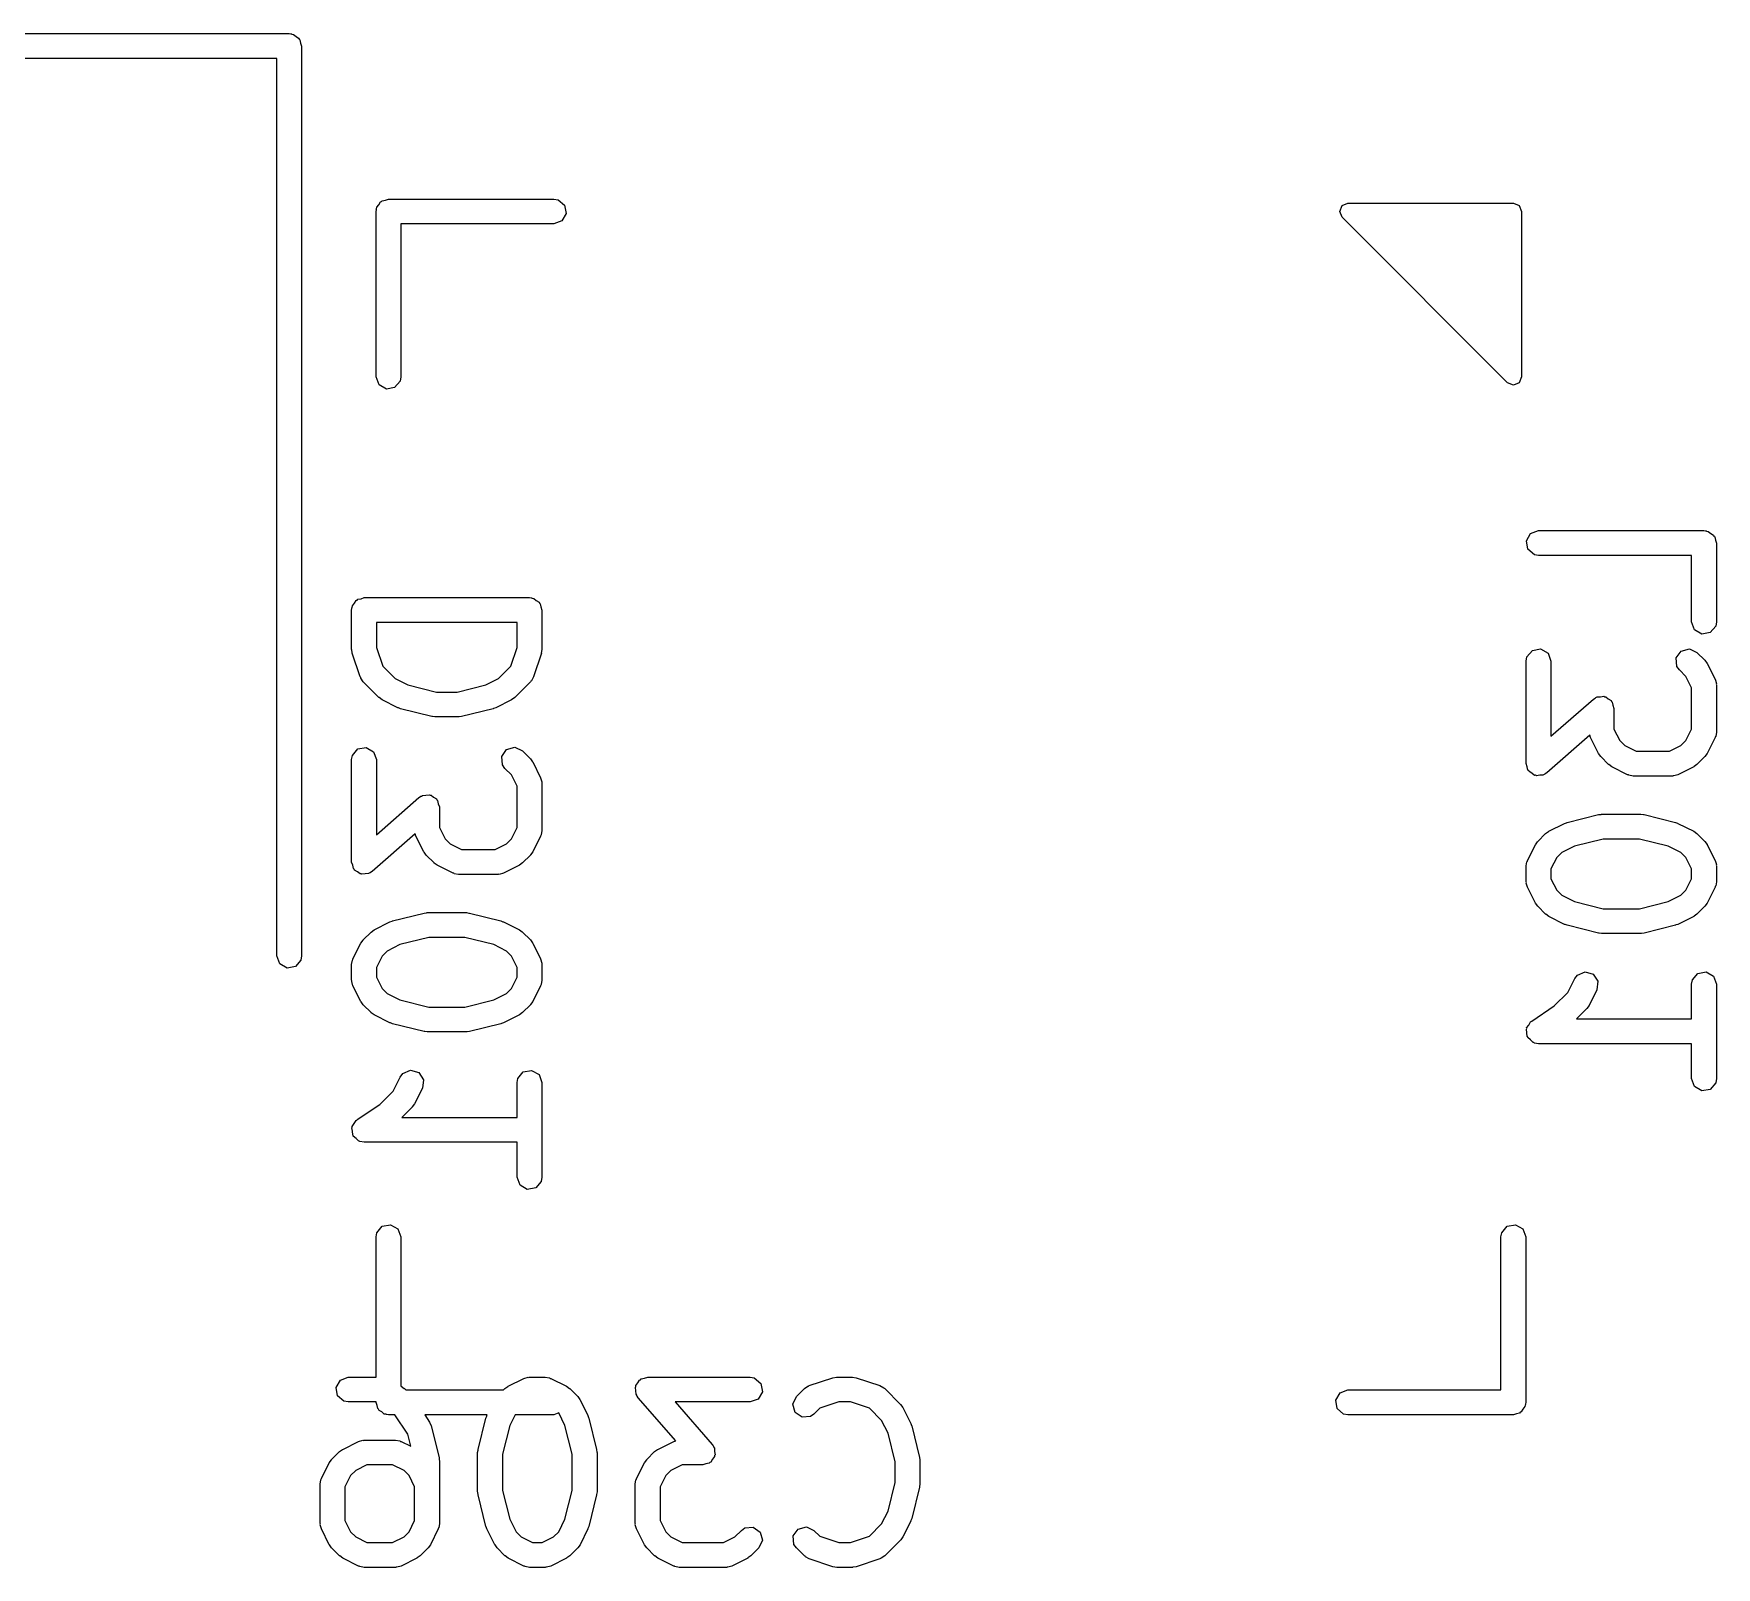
# Model space of a CAD drawing. Extents: x 54 to 297, y -260 to -31.
# Drawn here: x 125.46 to 135.63, y -71.6 to -62.33 of the extents above; entities that cross this region are included whole.
import ezdxf

# ---------------------------------------------------------------- set-up
doc = ezdxf.new("R2010")
doc.units = 0
doc.layers.add('BLACK', color=7, linetype='CONTINUOUS')

msp = doc.modelspace()

# ---------------------------------------------------------------- linework, layer by layer
at = {"layer": 'BLACK', "linetype": 'CONTINUOUS'}
for p, q in [((121, -62.325), (127, -62.325)), ((127, -62.325), (127.01, -62.3267)), ((127.01, -62.3267), (127.013, -62.3261)), ((127.013, -62.3261), (127.016, -62.3278)), ((127.016, -62.3278), (127.026, -62.3295)), ((127.026, -62.3295), (127.041, -62.342)), ((127.041, -62.342), (127.057, -62.3518)), ((127.057, -62.3518), (127.06, -62.3581)), ((127.06, -62.3581), (127.065, -62.3625)), ((127.065, -62.3625), (127.068, -62.3817)), ((127.068, -62.3817), (127.075, -62.4)), ((127.075, -62.4), (127.075, -67.9)), ((126.925, -62.475), (121.075, -62.475)), ((126.925, -67.9), (126.925, -62.475)), ((127.53, -63.3743), (127.542, -63.3594)), ((127.542, -63.3594), (127.552, -63.3425)), ((127.552, -63.3425), (127.558, -63.3402)), ((127.558, -63.3402), (127.562, -63.335)), ((127.562, -63.335), (127.582, -63.3317)), ((127.582, -63.3317), (127.6, -63.325)), ((127.6, -63.325), (128.6, -63.325)), ((128.6, -63.325), (128.626, -63.3295)), ((128.626, -63.3295), (128.665, -63.3625)), ((128.665, -63.3625), (128.674, -63.413)), ((133.35, -63.4), (133.365, -63.3646)), ((133.365, -63.3646), (133.4, -63.35)), ((133.4, -63.35), (134.4, -63.35)), ((134.4, -63.35), (134.435, -63.3646)), ((134.435, -63.3646), (134.45, -63.4)), ((127.525, -63.4), (127.527, -63.3903)), ((127.525, -64.4), (127.525, -63.4)), ((127.526, -63.387), (127.528, -63.3841)), ((127.527, -63.3903), (127.526, -63.387)), ((127.528, -63.3841), (127.53, -63.3743)), ((128.648, -63.4575), (128.6, -63.475)), ((128.674, -63.413), (128.648, -63.4575)), ((133.365, -63.4354), (133.35, -63.4)), ((134.365, -64.4354), (133.365, -63.4354)), ((134.45, -63.4), (134.45, -64.4)), ((128.6, -63.475), (127.675, -63.475)), ((127.675, -63.475), (127.675, -64.4)), ((127.543, -64.4482), (127.525, -64.4)), ((127.587, -64.4739), (127.543, -64.4482)), ((127.637, -64.465), (127.587, -64.4739)), ((127.67, -64.4257), (127.637, -64.465)), ((127.675, -64.4), (127.67, -64.4257)), ((134.4, -64.45), (134.365, -64.4354)), ((134.435, -64.4354), (134.4, -64.45)), ((134.45, -64.4), (134.435, -64.4354)), ((134.479, -65.3917), (134.504, -65.3473)), ((134.487, -65.4423), (134.479, -65.3917)), ((134.504, -65.3473), (134.552, -65.3298)), ((134.552, -65.3298), (135.552, -65.3298)), ((135.552, -65.3298), (135.562, -65.3315)), ((135.562, -65.3315), (135.565, -65.3309)), ((135.565, -65.3309), (135.568, -65.3326)), ((135.568, -65.3326), (135.578, -65.3343)), ((135.578, -65.3343), (135.593, -65.3468)), ((135.593, -65.3468), (135.61, -65.3566)), ((135.61, -65.3566), (135.612, -65.3629)), ((135.612, -65.3629), (135.617, -65.3673)), ((135.617, -65.3673), (135.621, -65.3865)), ((135.621, -65.3865), (135.627, -65.4048)), ((135.627, -65.4048), (135.627, -65.881)), ((134.527, -65.4752), (134.487, -65.4423)), ((134.552, -65.4798), (134.527, -65.4752)), ((135.477, -65.4798), (134.552, -65.4798)), ((135.477, -65.881), (135.477, -65.4798)), ((127.377, -65.8095), (127.379, -65.7998)), ((127.377, -66.0476), (127.377, -65.8095)), ((127.379, -65.7965), (127.38, -65.7936)), ((127.379, -65.7998), (127.379, -65.7965)), ((127.38, -65.7936), (127.382, -65.7839)), ((127.382, -65.7839), (127.394, -65.7689)), ((127.394, -65.7689), (127.404, -65.7521)), ((127.404, -65.7521), (127.411, -65.7498)), ((127.411, -65.7498), (127.415, -65.7446)), ((127.415, -65.7446), (127.434, -65.7412)), ((127.434, -65.7412), (127.452, -65.7345)), ((127.452, -65.7345), (128.452, -65.7345)), ((128.452, -65.7345), (128.462, -65.7362)), ((128.462, -65.7362), (128.465, -65.7357)), ((128.465, -65.7357), (128.468, -65.7373)), ((128.468, -65.7373), (128.478, -65.739)), ((128.478, -65.739), (128.493, -65.7516)), ((128.493, -65.7516), (128.51, -65.7613)), ((128.51, -65.7613), (128.512, -65.7677)), ((128.512, -65.7677), (128.517, -65.772)), ((128.517, -65.772), (128.521, -65.7912)), ((128.521, -65.7912), (128.527, -65.8095)), ((128.527, -65.8095), (128.527, -66.0476)), ((127.527, -65.8845), (127.527, -66.0354)), ((128.377, -65.8845), (127.527, -65.8845)), ((128.377, -66.0354), (128.377, -65.8845)), ((135.495, -65.9292), (135.477, -65.881)), ((135.623, -65.9066), (135.59, -65.9459)), ((135.627, -65.881), (135.623, -65.9066)), ((135.539, -65.9548), (135.495, -65.9292)), ((135.59, -65.9459), (135.539, -65.9548)), ((127.378, -66.0492), (127.377, -66.0476)), ((127.381, -66.0713), (127.378, -66.0492)), ((127.429, -66.2142), (127.381, -66.0713)), ((127.527, -66.0354), (127.566, -66.15)), ((128.339, -66.15), (128.377, -66.0354)), ((128.524, -66.0713), (128.476, -66.2142)), ((128.527, -66.0476), (128.523, -66.0697)), ((128.523, -66.0697), (128.524, -66.0713)), ((134.477, -66.119), (134.482, -66.0934)), ((134.482, -66.0934), (134.515, -66.0541)), ((134.515, -66.0541), (134.565, -66.0452)), ((134.565, -66.0452), (134.61, -66.0708)), ((134.61, -66.0708), (134.627, -66.119)), ((135.385, -66.0996), (135.414, -66.0576)), ((135.389, -66.1507), (135.385, -66.0996)), ((135.414, -66.0576), (135.464, -66.0443)), ((135.464, -66.0443), (135.51, -66.066)), ((135.51, -66.066), (135.558, -66.1136)), ((135.558, -66.1136), (135.571, -66.132)), ((127.432, -66.2177), (127.429, -66.2142)), ((127.432, -66.2222), (127.432, -66.2177)), ((127.566, -66.15), (127.64, -66.2241)), ((128.265, -66.2241), (128.339, -66.15)), ((128.476, -66.2142), (128.464, -66.2371)), ((134.477, -66.7381), (134.477, -66.119)), ((134.627, -66.119), (134.627, -66.5728)), ((135.404, -66.1721), (135.389, -66.1507)), ((135.443, -66.2111), (135.404, -66.1721)), ((135.477, -66.2796), (135.443, -66.2111)), ((135.571, -66.132), (135.572, -66.1331)), ((135.572, -66.1331), (135.619, -66.2284)), ((127.447, -66.2435), (127.432, -66.2222)), ((127.542, -66.3387), (127.447, -66.2435)), ((127.64, -66.2241), (127.717, -66.2626)), ((127.717, -66.2626), (127.89, -66.306)), ((127.89, -66.306), (128.015, -66.306)), ((128.015, -66.306), (128.188, -66.2626)), ((128.188, -66.2626), (128.265, -66.2241)), ((128.458, -66.2435), (128.363, -66.3387)), ((128.46, -66.2394), (128.458, -66.2435)), ((128.464, -66.2371), (128.46, -66.2394)), ((135.477, -66.5299), (135.477, -66.2796)), ((135.619, -66.2284), (135.627, -66.2533)), ((135.627, -66.2533), (135.626, -66.2577)), ((135.626, -66.2577), (135.627, -66.2619)), ((135.627, -66.2619), (135.627, -66.5476)), ((127.544, -66.3394), (127.542, -66.3387)), ((127.562, -66.3528), (127.544, -66.3394)), ((127.657, -66.4004), (127.562, -66.3528)), ((127.66, -66.4008), (127.657, -66.4004)), ((127.672, -66.4061), (127.66, -66.4008)), ((127.863, -66.4537), (127.672, -66.4061)), ((128.232, -66.4061), (128.042, -66.4537)), ((128.235, -66.4041), (128.232, -66.4061)), ((128.248, -66.4004), (128.235, -66.4041)), ((128.343, -66.3528), (128.248, -66.4004)), ((128.344, -66.3516), (128.343, -66.3528)), ((128.363, -66.3387), (128.344, -66.3516)), ((134.627, -66.5728), (134.884, -66.3483)), ((134.884, -66.3483), (134.894, -66.3425)), ((134.894, -66.3425), (134.896, -66.3398)), ((134.896, -66.3398), (134.899, -66.3393)), ((134.899, -66.3393), (134.906, -66.3348)), ((134.906, -66.3348), (134.926, -66.3344)), ((134.926, -66.3344), (134.946, -66.3309)), ((134.946, -66.3309), (134.952, -66.3339)), ((134.952, -66.3339), (134.958, -66.3338)), ((134.958, -66.3338), (134.973, -66.3464)), ((134.973, -66.3464), (134.991, -66.3566)), ((134.991, -66.3566), (134.993, -66.3622)), ((134.993, -66.3622), (134.997, -66.3659)), ((134.997, -66.3659), (135.001, -66.3858)), ((135.001, -66.3858), (135.008, -66.4048)), ((135.008, -66.4048), (135.008, -66.5299)), ((127.866, -66.4534), (127.863, -66.4537)), ((127.881, -66.456), (127.866, -66.4534)), ((128.024, -66.456), (127.881, -66.456)), ((128.027, -66.4548), (128.024, -66.456)), ((128.042, -66.4537), (128.027, -66.4548)), ((134.862, -66.5668), (134.602, -66.7945)), ((134.866, -66.5812), (134.862, -66.5668)), ((134.914, -66.6764), (134.866, -66.5812)), ((135.008, -66.5299), (135.043, -66.5984)), ((135.043, -66.5984), (135.073, -66.6288)), ((135.413, -66.6288), (135.443, -66.5984)), ((135.443, -66.5984), (135.477, -66.5299)), ((135.619, -66.5812), (135.572, -66.6764)), ((135.62, -66.5767), (135.619, -66.5812)), ((135.623, -66.5733), (135.62, -66.5767)), ((135.627, -66.5476), (135.623, -66.5733)), ((127.377, -66.7143), (127.382, -66.6886)), ((127.377, -67.3333), (127.377, -66.7143)), ((127.382, -66.6886), (127.415, -66.6493)), ((127.415, -66.6493), (127.465, -66.6404)), ((127.465, -66.6404), (127.51, -66.6661)), ((127.51, -66.6661), (127.527, -66.7143)), ((127.527, -66.7143), (127.527, -67.168)), ((128.285, -66.6949), (128.314, -66.6528)), ((128.289, -66.746), (128.285, -66.6949)), ((128.314, -66.6528), (128.364, -66.6396)), ((128.364, -66.6396), (128.41, -66.6613)), ((128.41, -66.6613), (128.458, -66.7089)), ((128.458, -66.7089), (128.471, -66.7272)), ((128.471, -66.7272), (128.472, -66.7284)), ((134.915, -66.6775), (134.914, -66.6764)), ((134.928, -66.6959), (134.915, -66.6775)), ((134.976, -66.7435), (134.928, -66.6959)), ((135.073, -66.6288), (135.142, -66.6631)), ((135.142, -66.6631), (135.344, -66.6631)), ((135.344, -66.6631), (135.413, -66.6288)), ((135.558, -66.6959), (135.51, -66.7435)), ((135.572, -66.6764), (135.558, -66.6944)), ((135.558, -66.6944), (135.558, -66.6959)), ((128.304, -66.7673), (128.289, -66.746)), ((128.343, -66.8063), (128.304, -66.7673)), ((128.377, -66.8748), (128.343, -66.8063)), ((128.472, -66.7284), (128.519, -66.8236)), ((128.519, -66.8236), (128.527, -66.8486)), ((134.484, -66.7571), (134.477, -66.7381)), ((134.488, -66.7769), (134.484, -66.7571)), ((134.493, -66.7807), (134.488, -66.7769)), ((134.495, -66.7863), (134.493, -66.7807)), ((134.512, -66.7964), (134.495, -66.7863)), ((134.528, -66.8091), (134.512, -66.7964)), ((134.534, -66.809), (134.528, -66.8091)), ((134.539, -66.812), (134.534, -66.809)), ((134.559, -66.8084), (134.539, -66.812)), ((134.579, -66.808), (134.559, -66.8084)), ((134.587, -66.8036), (134.579, -66.808)), ((134.59, -66.803), (134.587, -66.8036)), ((134.592, -66.8004), (134.59, -66.803)), ((134.602, -66.7945), (134.592, -66.8004)), ((134.977, -66.7442), (134.976, -66.7435)), ((134.995, -66.7576), (134.977, -66.7442)), ((135.09, -66.8052), (134.995, -66.7576)), ((135.095, -66.8057), (135.09, -66.8052)), ((135.098, -66.8086), (135.095, -66.8057)), ((135.124, -66.8131), (135.098, -66.8086)), ((135.362, -66.8131), (135.124, -66.8131)), ((135.366, -66.8116), (135.362, -66.8131)), ((135.37, -66.8126), (135.366, -66.8116)), ((135.395, -66.8052), (135.37, -66.8126)), ((135.491, -66.7576), (135.395, -66.8052)), ((135.492, -66.7564), (135.491, -66.7576)), ((135.51, -66.7435), (135.492, -66.7564)), ((127.799, -66.9345), (127.806, -66.9301)), ((127.806, -66.9301), (127.826, -66.9296)), ((127.826, -66.9296), (127.846, -66.9261)), ((127.846, -66.9261), (127.852, -66.9291)), ((127.852, -66.9291), (127.858, -66.929)), ((127.858, -66.929), (127.873, -66.9417)), ((128.377, -67.1252), (128.377, -66.8748)), ((128.527, -66.8486), (128.526, -66.8529)), ((128.526, -66.8529), (128.527, -66.8571)), ((128.527, -66.8571), (128.527, -67.1429)), ((127.527, -67.168), (127.784, -66.9436)), ((127.784, -66.9436), (127.794, -66.9377)), ((127.794, -66.9377), (127.796, -66.935)), ((127.796, -66.935), (127.799, -66.9345)), ((127.873, -66.9417), (127.891, -66.9518)), ((127.891, -66.9518), (127.893, -66.9574)), ((127.893, -66.9574), (127.897, -66.9612)), ((127.897, -66.9612), (127.901, -66.981)), ((127.901, -66.981), (127.908, -67)), ((127.908, -67), (127.908, -67.1252)), ((127.908, -67.1252), (127.943, -67.1937)), ((128.343, -67.1937), (128.377, -67.1252)), ((134.614, -67.1472), (134.709, -67.0996)), ((134.709, -67.0996), (134.722, -67.0959)), ((134.722, -67.0959), (134.725, -67.0939)), ((134.725, -67.0939), (134.915, -67.0463)), ((134.915, -67.0463), (134.93, -67.0452)), ((134.93, -67.0452), (134.933, -67.044)), ((134.933, -67.044), (135.171, -67.044)), ((135.171, -67.044), (135.186, -67.0466)), ((135.186, -67.0466), (135.19, -67.0463)), ((135.19, -67.0463), (135.38, -67.0939)), ((135.38, -67.0939), (135.392, -67.0992)), ((135.392, -67.0992), (135.395, -67.0996)), ((135.395, -67.0996), (135.491, -67.1472)), ((127.762, -67.1621), (127.502, -67.3898)), ((127.766, -67.1764), (127.762, -67.1621)), ((127.814, -67.2716), (127.766, -67.1764)), ((127.943, -67.1937), (127.973, -67.2241)), ((127.973, -67.2241), (128.042, -67.2583)), ((128.244, -67.2583), (128.313, -67.2241)), ((128.313, -67.2241), (128.343, -67.1937)), ((128.519, -67.1764), (128.472, -67.2716)), ((128.52, -67.1719), (128.519, -67.1764)), ((128.523, -67.1685), (128.52, -67.1719)), ((128.527, -67.1429), (128.523, -67.1685)), ((134.485, -67.3236), (134.533, -67.2284)), ((134.533, -67.2284), (134.546, -67.2104)), ((134.546, -67.2104), (134.547, -67.2089)), ((134.547, -67.2089), (134.595, -67.1613)), ((134.595, -67.1613), (134.613, -67.1484)), ((134.613, -67.1484), (134.614, -67.1472)), ((134.943, -67.194), (134.769, -67.2374)), ((135.162, -67.194), (134.943, -67.194)), ((135.336, -67.2374), (135.162, -67.194)), ((135.491, -67.1472), (135.509, -67.1606)), ((135.509, -67.1606), (135.51, -67.1613)), ((135.51, -67.1613), (135.558, -67.2089)), ((135.558, -67.2089), (135.571, -67.2272)), ((135.571, -67.2272), (135.572, -67.2284)), ((135.572, -67.2284), (135.619, -67.3236)), ((127.384, -67.3523), (127.377, -67.3333)), ((127.815, -67.2728), (127.814, -67.2716)), ((127.828, -67.2911), (127.815, -67.2728)), ((127.876, -67.3387), (127.828, -67.2911)), ((128.042, -67.2583), (128.244, -67.2583)), ((128.458, -67.2911), (128.41, -67.3387)), ((128.472, -67.2716), (128.458, -67.2896)), ((128.458, -67.2896), (128.458, -67.2911)), ((134.477, -67.3571), (134.482, -67.3315)), ((134.482, -67.3315), (134.485, -67.3281)), ((134.485, -67.3281), (134.485, -67.3236)), ((134.662, -67.3063), (134.627, -67.3748)), ((134.692, -67.2759), (134.662, -67.3063)), ((134.769, -67.2374), (134.692, -67.2759)), ((135.413, -67.2759), (135.336, -67.2374)), ((135.443, -67.3063), (135.413, -67.2759)), ((135.477, -67.3748), (135.443, -67.3063)), ((135.619, -67.3236), (135.627, -67.3486)), ((127.388, -67.3722), (127.384, -67.3523)), ((127.393, -67.3759), (127.388, -67.3722)), ((127.395, -67.3815), (127.393, -67.3759)), ((127.412, -67.3917), (127.395, -67.3815)), ((127.428, -67.4043), (127.412, -67.3917)), ((127.434, -67.4042), (127.428, -67.4043)), ((127.439, -67.4072), (127.434, -67.4042)), ((127.459, -67.4037), (127.439, -67.4072)), ((127.479, -67.4033), (127.459, -67.4037)), ((127.487, -67.3988), (127.479, -67.4033)), ((127.49, -67.3983), (127.487, -67.3988)), ((127.492, -67.3956), (127.49, -67.3983)), ((127.502, -67.3898), (127.492, -67.3956)), ((127.877, -67.3394), (127.876, -67.3387)), ((127.895, -67.3528), (127.877, -67.3394)), ((127.99, -67.4004), (127.895, -67.3528)), ((127.995, -67.4009), (127.99, -67.4004)), ((127.998, -67.4038), (127.995, -67.4009)), ((128.024, -67.4083), (127.998, -67.4038)), ((128.262, -67.4083), (128.024, -67.4083)), ((128.266, -67.4068), (128.262, -67.4083)), ((128.27, -67.4078), (128.266, -67.4068)), ((128.295, -67.4004), (128.27, -67.4078)), ((128.391, -67.3528), (128.295, -67.4004)), ((128.392, -67.3516), (128.391, -67.3528)), ((128.41, -67.3387), (128.392, -67.3516)), ((134.477, -67.4524), (134.477, -67.3571)), ((134.627, -67.3748), (134.627, -67.4347)), ((134.627, -67.4347), (134.662, -67.5032)), ((135.443, -67.5032), (135.477, -67.4347)), ((135.477, -67.4347), (135.477, -67.3748)), ((135.627, -67.3486), (135.626, -67.3529)), ((135.626, -67.3529), (135.627, -67.3571)), ((135.627, -67.3571), (135.627, -67.4524)), ((134.479, -67.4566), (134.477, -67.4524)), ((134.478, -67.461), (134.479, -67.4566)), ((134.485, -67.4859), (134.478, -67.461)), ((134.533, -67.5812), (134.485, -67.4859)), ((134.662, -67.5032), (134.692, -67.5336)), ((134.692, -67.5336), (134.769, -67.5721)), ((135.336, -67.5721), (135.413, -67.5336)), ((135.413, -67.5336), (135.443, -67.5032)), ((135.619, -67.4859), (135.572, -67.5812)), ((135.62, -67.4815), (135.619, -67.4859)), ((135.623, -67.478), (135.62, -67.4815)), ((135.627, -67.4524), (135.623, -67.478)), ((127.625, -67.6891), (127.815, -67.6415)), ((127.815, -67.6415), (127.83, -67.6405)), ((127.83, -67.6405), (127.833, -67.6393)), ((127.833, -67.6393), (128.071, -67.6393)), ((128.071, -67.6393), (128.086, -67.6419)), ((128.086, -67.6419), (128.09, -67.6415)), ((128.09, -67.6415), (128.28, -67.6891)), ((134.534, -67.5823), (134.533, -67.5812)), ((134.547, -67.6007), (134.534, -67.5823)), ((134.595, -67.6483), (134.547, -67.6007)), ((134.769, -67.5721), (134.943, -67.6155)), ((134.943, -67.6155), (135.162, -67.6155)), ((135.162, -67.6155), (135.336, -67.5721)), ((135.558, -67.6007), (135.51, -67.6483)), ((135.572, -67.5812), (135.558, -67.5992)), ((135.558, -67.5992), (135.558, -67.6007)), ((127.495, -67.7565), (127.513, -67.7436)), ((127.513, -67.7436), (127.514, -67.7424)), ((127.514, -67.7424), (127.609, -67.6948)), ((127.609, -67.6948), (127.622, -67.6911)), ((127.622, -67.6911), (127.625, -67.6891)), ((128.28, -67.6891), (128.292, -67.6944)), ((128.292, -67.6944), (128.295, -67.6948)), ((128.295, -67.6948), (128.391, -67.7424)), ((128.391, -67.7424), (128.409, -67.7558)), ((134.596, -67.649), (134.595, -67.6483)), ((134.614, -67.6623), (134.596, -67.649)), ((134.709, -67.7099), (134.614, -67.6623)), ((134.713, -67.7103), (134.709, -67.7099)), ((134.725, -67.7156), (134.713, -67.7103)), ((134.915, -67.7632), (134.725, -67.7156)), ((135.38, -67.7156), (135.19, -67.7632)), ((135.383, -67.7136), (135.38, -67.7156)), ((135.395, -67.7099), (135.383, -67.7136)), ((135.491, -67.6623), (135.395, -67.7099)), ((135.492, -67.6611), (135.491, -67.6623)), ((135.51, -67.6483), (135.492, -67.6611)), ((127.385, -67.9188), (127.433, -67.8236)), ((127.433, -67.8236), (127.446, -67.8056)), ((127.446, -67.8056), (127.447, -67.8041)), ((127.447, -67.8041), (127.495, -67.7565)), ((127.669, -67.8327), (127.592, -67.8712)), ((127.843, -67.7893), (127.669, -67.8327)), ((128.062, -67.7893), (127.843, -67.7893)), ((128.236, -67.8327), (128.062, -67.7893)), ((128.313, -67.8712), (128.236, -67.8327)), ((128.409, -67.7558), (128.41, -67.7565)), ((128.41, -67.7565), (128.458, -67.8041)), ((128.458, -67.8041), (128.471, -67.8225)), ((128.471, -67.8225), (128.472, -67.8236)), ((128.472, -67.8236), (128.519, -67.9188)), ((134.919, -67.7629), (134.915, -67.7632)), ((134.933, -67.7655), (134.919, -67.7629)), ((135.171, -67.7655), (134.933, -67.7655)), ((135.175, -67.7643), (135.171, -67.7655)), ((135.19, -67.7632), (135.175, -67.7643)), ((126.943, -67.9482), (126.925, -67.9)), ((126.987, -67.9739), (126.943, -67.9482)), ((127.07, -67.9257), (127.037, -67.965)), ((127.075, -67.9), (127.07, -67.9257)), ((127.377, -67.9524), (127.382, -67.9267)), ((127.382, -67.9267), (127.385, -67.9233)), ((127.385, -67.9233), (127.385, -67.9188)), ((127.562, -67.9016), (127.527, -67.9701)), ((127.592, -67.8712), (127.562, -67.9016)), ((128.343, -67.9016), (128.313, -67.8712)), ((128.377, -67.9701), (128.343, -67.9016)), ((128.519, -67.9188), (128.527, -67.9438)), ((128.527, -67.9438), (128.526, -67.9482)), ((128.526, -67.9482), (128.527, -67.9524)), ((127.037, -67.965), (126.987, -67.9739)), ((127.377, -68.0476), (127.377, -67.9524)), ((127.379, -68.0518), (127.377, -68.0476)), ((127.527, -67.9701), (127.527, -68.0299)), ((127.527, -68.0299), (127.562, -68.0984)), ((128.343, -68.0984), (128.377, -68.0299)), ((128.377, -68.0299), (128.377, -67.9701)), ((128.527, -68.0476), (128.523, -68.0733)), ((128.527, -67.9524), (128.527, -68.0476)), ((134.729, -68.1222), (134.771, -68.0379)), ((134.771, -68.0379), (134.787, -68.017)), ((134.787, -68.017), (134.834, -67.9966)), ((134.834, -67.9966), (134.883, -68.0112)), ((134.883, -68.0112), (134.911, -68.054)), ((135.477, -68.0714), (135.482, -68.0458)), ((135.482, -68.0458), (135.515, -68.0065)), ((135.515, -68.0065), (135.565, -67.9976)), ((135.565, -67.9976), (135.61, -68.0232)), ((135.61, -68.0232), (135.627, -68.0714)), ((127.378, -68.0562), (127.379, -68.0518)), ((127.385, -68.0812), (127.378, -68.0562)), ((127.433, -68.1764), (127.385, -68.0812)), ((127.562, -68.0984), (127.592, -68.1288)), ((127.592, -68.1288), (127.669, -68.1673)), ((128.236, -68.1673), (128.313, -68.1288)), ((128.313, -68.1288), (128.343, -68.0984)), ((128.519, -68.0812), (128.472, -68.1764)), ((128.52, -68.0767), (128.519, -68.0812)), ((128.523, -68.0733), (128.52, -68.0767)), ((134.647, -68.2036), (134.729, -68.1222)), ((134.905, -68.105), (134.858, -68.2002)), ((134.911, -68.054), (134.905, -68.105)), ((135.477, -68.2821), (135.477, -68.0714)), ((135.627, -68.0714), (135.627, -68.6429)), ((127.434, -68.1775), (127.433, -68.1764)), ((127.447, -68.1959), (127.434, -68.1775)), ((127.495, -68.2435), (127.447, -68.1959)), ((127.496, -68.2442), (127.495, -68.2435)), ((127.514, -68.2576), (127.496, -68.2442)), ((127.669, -68.1673), (127.843, -68.2107)), ((127.843, -68.2107), (128.062, -68.2107)), ((128.062, -68.2107), (128.236, -68.1673)), ((128.41, -68.2435), (128.392, -68.2564)), ((128.458, -68.1959), (128.41, -68.2435)), ((128.472, -68.1764), (128.458, -68.1944)), ((128.458, -68.1944), (128.458, -68.1959)), ((134.511, -68.2947), (134.647, -68.2036)), ((134.844, -68.2197), (134.781, -68.2821)), ((134.858, -68.2002), (134.844, -68.2182)), ((134.844, -68.2182), (134.844, -68.2197)), ((127.609, -68.3052), (127.514, -68.2576)), ((127.613, -68.3056), (127.609, -68.3052)), ((127.625, -68.3109), (127.613, -68.3056)), ((127.815, -68.3585), (127.625, -68.3109)), ((128.28, -68.3109), (128.09, -68.3585)), ((128.283, -68.3089), (128.28, -68.3109)), ((128.295, -68.3052), (128.283, -68.3089)), ((128.391, -68.2576), (128.295, -68.3052)), ((128.392, -68.2564), (128.391, -68.2576)), ((134.479, -68.3441), (134.481, -68.3404)), ((134.482, -68.3656), (134.479, -68.3441)), ((134.48, -68.3361), (134.493, -68.3185)), ((134.481, -68.3404), (134.48, -68.3361)), ((134.493, -68.3185), (134.504, -68.2997)), ((134.504, -68.2997), (134.508, -68.2982)), ((134.508, -68.2982), (134.511, -68.2947)), ((134.781, -68.2821), (135.477, -68.2821)), ((127.819, -68.3581), (127.815, -68.3585)), ((127.833, -68.3607), (127.819, -68.3581)), ((128.071, -68.3607), (127.833, -68.3607)), ((128.075, -68.3595), (128.071, -68.3607)), ((128.09, -68.3585), (128.075, -68.3595)), ((134.484, -68.3873), (134.482, -68.3656)), ((134.487, -68.3904), (134.484, -68.3873)), ((134.487, -68.3946), (134.487, -68.3904)), ((134.504, -68.4086), (134.487, -68.3946)), ((134.519, -68.4244), (134.504, -68.4086)), ((134.523, -68.4248), (134.519, -68.4244)), ((134.527, -68.4276), (134.523, -68.4248)), ((134.552, -68.4321), (134.527, -68.4276)), ((135.477, -68.4321), (134.552, -68.4321)), ((135.477, -68.6429), (135.477, -68.4321)), ((127.629, -68.7175), (127.671, -68.6331)), ((127.671, -68.6331), (127.687, -68.6122)), ((127.687, -68.6122), (127.734, -68.5918)), ((127.734, -68.5918), (127.783, -68.6064)), ((127.783, -68.6064), (127.811, -68.6492)), ((127.811, -68.6492), (127.805, -68.7002)), ((128.377, -68.6667), (128.382, -68.641)), ((128.382, -68.641), (128.415, -68.6017)), ((128.415, -68.6017), (128.465, -68.5928)), ((128.465, -68.5928), (128.51, -68.6185)), ((128.51, -68.6185), (128.527, -68.6667)), ((135.495, -68.6911), (135.477, -68.6429)), ((135.627, -68.6429), (135.623, -68.6685)), ((127.547, -68.7989), (127.629, -68.7175)), ((127.805, -68.7002), (127.758, -68.7954)), ((128.377, -68.8774), (128.377, -68.6667)), ((128.527, -68.6667), (128.527, -69.2381)), ((135.539, -68.7167), (135.495, -68.6911)), ((135.59, -68.7078), (135.539, -68.7167)), ((135.623, -68.6685), (135.59, -68.7078)), ((127.411, -68.89), (127.547, -68.7989)), ((127.744, -68.8149), (127.681, -68.8774)), ((127.758, -68.7954), (127.744, -68.8135)), ((127.744, -68.8135), (127.744, -68.8149)), ((127.379, -68.9394), (127.381, -68.9356)), ((127.382, -68.9608), (127.379, -68.9394)), ((127.38, -68.9313), (127.393, -68.9138)), ((127.381, -68.9356), (127.38, -68.9313)), ((127.384, -68.9825), (127.382, -68.9608)), ((127.393, -68.9138), (127.404, -68.8949)), ((127.404, -68.8949), (127.408, -68.8935)), ((127.408, -68.8935), (127.411, -68.89)), ((127.681, -68.8774), (128.377, -68.8774)), ((127.387, -68.9856), (127.384, -68.9825)), ((127.387, -68.9899), (127.387, -68.9856)), ((127.404, -69.0039), (127.387, -68.9899)), ((127.419, -69.0196), (127.404, -69.0039)), ((127.423, -69.0201), (127.419, -69.0196)), ((127.427, -69.0229), (127.423, -69.0201)), ((127.452, -69.0274), (127.427, -69.0229)), ((128.377, -69.0274), (127.452, -69.0274)), ((128.377, -69.2381), (128.377, -69.0274)), ((128.395, -69.2863), (128.377, -69.2381)), ((128.523, -69.2637), (128.49, -69.303)), ((128.527, -69.2381), (128.523, -69.2637)), ((128.439, -69.312), (128.395, -69.2863)), ((128.49, -69.303), (128.439, -69.312)), ((127.525, -69.6), (127.53, -69.5743)), ((127.53, -69.5743), (127.562, -69.535)), ((127.562, -69.535), (127.613, -69.5261)), ((127.613, -69.5261), (127.657, -69.5518)), ((127.657, -69.5518), (127.675, -69.6)), ((134.325, -69.6), (134.33, -69.5743)), ((134.33, -69.5743), (134.362, -69.535)), ((134.362, -69.535), (134.413, -69.5261)), ((134.413, -69.5261), (134.457, -69.5518)), ((134.457, -69.5518), (134.475, -69.6)), ((127.525, -70.4474), (127.525, -69.6)), ((127.675, -69.6), (127.675, -70.5022)), ((134.325, -70.525), (134.325, -69.6)), ((134.475, -69.6), (134.475, -70.6)), ((127.283, -70.5094), (127.309, -70.4649)), ((127.309, -70.4649), (127.357, -70.4474)), ((127.357, -70.4474), (127.525, -70.4474)), ((128.324, -70.5029), (128.419, -70.4553)), ((128.419, -70.4553), (128.444, -70.4479)), ((128.444, -70.4479), (128.448, -70.4489)), ((128.448, -70.4489), (128.452, -70.4474)), ((128.452, -70.4474), (128.548, -70.4474)), ((128.548, -70.4474), (128.573, -70.4519)), ((128.573, -70.4519), (128.577, -70.4548)), ((128.577, -70.4548), (128.581, -70.4553)), ((128.581, -70.4553), (128.676, -70.5029)), ((129.096, -70.4982), (129.108, -70.4824)), ((129.108, -70.4824), (129.118, -70.4649)), ((129.118, -70.4649), (129.124, -70.4629)), ((129.124, -70.4629), (129.128, -70.4582)), ((129.128, -70.4582), (129.148, -70.4543)), ((129.148, -70.4543), (129.167, -70.4474)), ((129.167, -70.4474), (129.786, -70.4474)), ((129.786, -70.4474), (129.811, -70.4519)), ((129.811, -70.4519), (129.851, -70.4849)), ((129.851, -70.4849), (129.86, -70.5354)), ((130.143, -70.4988), (130.286, -70.4512)), ((130.286, -70.4512), (130.308, -70.4479)), ((130.308, -70.4479), (130.31, -70.4474)), ((130.31, -70.4474), (130.405, -70.4474)), ((130.405, -70.4474), (130.427, -70.4513)), ((130.427, -70.4513), (130.428, -70.4512)), ((130.428, -70.4512), (130.571, -70.4988)), ((127.292, -70.5599), (127.283, -70.5094)), ((127.331, -70.5929), (127.292, -70.5599)), ((127.357, -70.5974), (127.331, -70.5929)), ((127.675, -70.5022), (127.676, -70.5029)), ((127.676, -70.5029), (127.694, -70.5163)), ((127.694, -70.5163), (127.696, -70.517)), ((127.696, -70.517), (127.704, -70.525)), ((127.704, -70.525), (128.296, -70.525)), ((128.296, -70.525), (128.304, -70.517)), ((128.304, -70.517), (128.322, -70.5041)), ((128.322, -70.5041), (128.324, -70.5029)), ((128.676, -70.5029), (128.694, -70.5163)), ((128.694, -70.5163), (128.696, -70.517)), ((128.696, -70.517), (128.744, -70.5646)), ((128.744, -70.5646), (128.756, -70.583)), ((128.756, -70.583), (128.758, -70.5841)), ((128.758, -70.5841), (128.805, -70.6793)), ((129.093, -70.5094), (129.096, -70.5042)), ((129.096, -70.5293), (129.093, -70.5094)), ((129.096, -70.5042), (129.096, -70.4982)), ((129.097, -70.5495), (129.096, -70.5293)), ((129.101, -70.5568), (129.097, -70.5495)), ((129.102, -70.5599), (129.101, -70.5568)), ((129.104, -70.5621), (129.102, -70.5599)), ((129.11, -70.5718), (129.104, -70.5621)), ((129.338, -70.832), (129.11, -70.5718)), ((129.834, -70.5798), (129.786, -70.5974)), ((129.86, -70.5354), (129.834, -70.5798)), ((130.044, -70.6111), (130.066, -70.5646)), ((130.066, -70.5646), (130.114, -70.517)), ((130.114, -70.517), (130.135, -70.502)), ((130.135, -70.502), (130.139, -70.5016)), ((130.139, -70.5016), (130.143, -70.4988)), ((130.571, -70.4988), (130.594, -70.5113)), ((130.594, -70.5113), (130.597, -70.5151)), ((130.597, -70.5151), (130.601, -70.517)), ((130.601, -70.517), (130.696, -70.6122)), ((133.326, -70.587), (133.352, -70.5425)), ((133.335, -70.6375), (133.326, -70.587)), ((133.352, -70.5425), (133.4, -70.525)), ((133.4, -70.525), (134.325, -70.525)), ((127.525, -70.5974), (127.357, -70.5974)), ((127.525, -70.6), (127.525, -70.5974)), ((127.532, -70.6183), (127.525, -70.6)), ((127.535, -70.6375), (127.532, -70.6183)), ((127.54, -70.6418), (127.535, -70.6375)), ((127.543, -70.6482), (127.54, -70.6418)), ((127.559, -70.658), (127.543, -70.6482)), ((127.574, -70.6705), (127.559, -70.658)), ((127.584, -70.6722), (127.574, -70.6705)), ((127.587, -70.6739), (127.584, -70.6722)), ((127.59, -70.6733), (127.587, -70.6739)), ((127.6, -70.675), (127.59, -70.6733)), ((127.639, -70.675), (127.6, -70.675)), ((127.716, -70.7913), (127.639, -70.675)), ((128.197, -70.675), (127.819, -70.675)), ((127.819, -70.675), (127.848, -70.7189)), ((128.142, -70.8851), (128.189, -70.6947)), ((128.189, -70.6947), (128.194, -70.6828)), ((128.194, -70.6828), (128.195, -70.6793)), ((128.195, -70.6793), (128.197, -70.675)), ((128.365, -70.675), (128.333, -70.739)), ((128.6, -70.675), (128.365, -70.675)), ((128.63, -70.6641), (128.6, -70.675)), ((128.667, -70.739), (128.63, -70.6641)), ((128.805, -70.6793), (128.809, -70.6917)), ((128.809, -70.6917), (128.811, -70.6947)), ((128.811, -70.6947), (128.858, -70.8851)), ((129.786, -70.5974), (129.332, -70.5974)), ((129.332, -70.5974), (129.556, -70.8539)), ((130.058, -70.6606), (130.044, -70.6111)), ((130.1, -70.6901), (130.058, -70.6606)), ((130.151, -70.6856), (130.1, -70.6901)), ((130.172, -70.6707), (130.151, -70.6856)), ((130.207, -70.6356), (130.172, -70.6707)), ((130.322, -70.5974), (130.207, -70.6356)), ((130.393, -70.5974), (130.322, -70.5974)), ((130.507, -70.6356), (130.393, -70.5974)), ((130.581, -70.7097), (130.507, -70.6356)), ((130.696, -70.6122), (130.709, -70.6306)), ((130.709, -70.6306), (130.71, -70.6317)), ((130.71, -70.6317), (130.758, -70.7269)), ((133.374, -70.6705), (133.335, -70.6375)), ((133.4, -70.675), (133.374, -70.6705)), ((134.4, -70.675), (133.4, -70.675)), ((134.418, -70.6683), (134.4, -70.675)), ((134.438, -70.665), (134.418, -70.6683)), ((134.442, -70.6598), (134.438, -70.665)), ((134.448, -70.6575), (134.442, -70.6598)), ((134.458, -70.6406), (134.448, -70.6575)), ((134.47, -70.6257), (134.458, -70.6406)), ((134.472, -70.6159), (134.47, -70.6257)), ((134.474, -70.613), (134.472, -70.6159)), ((134.475, -70.6), (134.473, -70.6097)), ((134.473, -70.6097), (134.474, -70.613)), ((127.735, -70.8654), (127.716, -70.7913)), ((127.848, -70.7189), (127.858, -70.7419)), ((127.858, -70.7419), (127.858, -70.7423)), ((127.858, -70.7423), (127.906, -70.9328)), ((128.333, -70.739), (128.289, -70.9126)), ((128.711, -70.9126), (128.667, -70.739)), ((130.62, -70.7867), (130.581, -70.7097)), ((130.663, -70.9602), (130.62, -70.7867)), ((130.758, -70.7269), (130.761, -70.7393)), ((130.761, -70.7393), (130.763, -70.7423)), ((130.763, -70.7423), (130.811, -70.9328)), ((127.256, -70.9455), (127.304, -70.8979)), ((127.304, -70.8979), (127.322, -70.8851)), ((127.322, -70.8851), (127.324, -70.8839)), ((127.324, -70.8839), (127.419, -70.8363)), ((127.419, -70.8363), (127.444, -70.8288)), ((127.444, -70.8288), (127.448, -70.8299)), ((127.448, -70.8299), (127.452, -70.8283)), ((127.452, -70.8283), (127.643, -70.8283)), ((127.643, -70.8283), (127.669, -70.8329)), ((127.669, -70.8329), (127.672, -70.8357)), ((127.672, -70.8357), (127.676, -70.8363)), ((127.676, -70.8363), (127.735, -70.8654)), ((128.139, -70.9033), (128.142, -70.8886)), ((128.142, -70.8886), (128.142, -70.8851)), ((128.858, -70.8851), (128.86, -70.9001)), ((129.161, -70.9455), (129.209, -70.8979)), ((129.209, -70.8979), (129.227, -70.8851)), ((129.227, -70.8851), (129.228, -70.8839)), ((129.228, -70.8839), (129.324, -70.8363)), ((129.324, -70.8363), (129.338, -70.832)), ((129.556, -70.8539), (129.562, -70.8636)), ((129.562, -70.8636), (129.565, -70.8658)), ((129.565, -70.8658), (129.565, -70.8689)), ((129.565, -70.8689), (129.57, -70.8762)), ((129.57, -70.8762), (129.57, -70.8964)), ((129.57, -70.8964), (129.574, -70.9164)), ((127.195, -71.0603), (127.242, -70.965)), ((127.242, -70.965), (127.256, -70.947)), ((127.256, -70.947), (127.256, -70.9455)), ((127.47, -70.9783), (127.402, -71.0126)), ((127.625, -70.9783), (127.47, -70.9783)), ((127.694, -71.0126), (127.625, -70.9783)), ((127.906, -70.9328), (127.907, -70.9477)), ((127.907, -70.9477), (127.908, -70.951)), ((127.908, -70.951), (127.908, -71.3319)), ((128.139, -71.1414), (128.139, -70.9033)), ((128.289, -70.9126), (128.289, -71.1322)), ((128.711, -71.1322), (128.711, -70.9126)), ((128.86, -70.9001), (128.861, -70.9033)), ((128.861, -70.9033), (128.861, -71.1414)), ((129.1, -71.0603), (129.147, -70.965)), ((129.147, -70.965), (129.161, -70.947)), ((129.161, -70.947), (129.161, -70.9455)), ((129.375, -70.9783), (129.306, -71.0126)), ((129.5, -70.9783), (129.375, -70.9783)), ((129.519, -70.9714), (129.5, -70.9783)), ((129.539, -70.9675), (129.519, -70.9714)), ((129.543, -70.9628), (129.539, -70.9675)), ((129.548, -70.9608), (129.543, -70.9628)), ((129.558, -70.9433), (129.548, -70.9608)), ((129.571, -70.9275), (129.558, -70.9433)), ((129.574, -70.9164), (129.571, -70.9215)), ((129.571, -70.9215), (129.571, -70.9275)), ((130.663, -71.0846), (130.663, -70.9602)), ((130.811, -70.9328), (130.812, -70.9477)), ((130.812, -70.9477), (130.813, -70.951)), ((130.813, -70.951), (130.813, -71.0938)), ((127.187, -71.0938), (127.191, -71.0682)), ((127.187, -71.3319), (127.187, -71.0938)), ((127.191, -71.0682), (127.194, -71.0647)), ((127.194, -71.0647), (127.195, -71.0603)), ((127.371, -71.043), (127.337, -71.1115)), ((127.402, -71.0126), (127.371, -71.043)), ((127.724, -71.043), (127.694, -71.0126)), ((127.758, -71.1115), (127.724, -71.043)), ((129.092, -71.0938), (129.096, -71.0682)), ((129.092, -71.3319), (129.092, -71.0938)), ((129.096, -71.0682), (129.099, -71.0647)), ((129.099, -71.0647), (129.1, -71.0603)), ((129.276, -71.043), (129.242, -71.1115)), ((129.306, -71.0126), (129.276, -71.043)), ((130.62, -71.2581), (130.663, -71.0846)), ((130.813, -71.0938), (130.81, -71.1086)), ((127.337, -71.1115), (127.337, -71.3142)), ((127.758, -71.3142), (127.758, -71.1115)), ((128.14, -71.1447), (128.139, -71.1414)), ((128.142, -71.1596), (128.14, -71.1447)), ((128.189, -71.3501), (128.142, -71.1596)), ((128.289, -71.1322), (128.333, -71.3057)), ((128.667, -71.3057), (128.711, -71.1322)), ((128.858, -71.1596), (128.811, -71.3501)), ((128.861, -71.1414), (128.858, -71.1562)), ((128.858, -71.1562), (128.858, -71.1596)), ((129.242, -71.1115), (129.242, -71.3142)), ((130.811, -71.112), (130.763, -71.3025)), ((130.81, -71.1086), (130.811, -71.112)), ((128.333, -71.3057), (128.371, -71.3827)), ((128.629, -71.3827), (128.667, -71.3057)), ((130.581, -71.3351), (130.62, -71.2581)), ((130.763, -71.3025), (130.758, -71.3143)), ((127.188, -71.3361), (127.187, -71.3319)), ((127.187, -71.3405), (127.188, -71.3361)), ((127.195, -71.3654), (127.187, -71.3405)), ((127.242, -71.4607), (127.195, -71.3654)), ((127.337, -71.3142), (127.371, -71.3827)), ((127.371, -71.3827), (127.402, -71.4131)), ((127.694, -71.4131), (127.724, -71.3827)), ((127.724, -71.3827), (127.758, -71.3142)), ((127.9, -71.3654), (127.853, -71.4607)), ((127.901, -71.361), (127.9, -71.3654)), ((127.904, -71.3576), (127.901, -71.361)), ((127.908, -71.3319), (127.904, -71.3576)), ((128.191, -71.353), (128.189, -71.3501)), ((128.195, -71.3654), (128.191, -71.353)), ((128.242, -71.4607), (128.195, -71.3654)), ((128.371, -71.3827), (128.402, -71.4131)), ((128.598, -71.4131), (128.629, -71.3827)), ((128.805, -71.3654), (128.758, -71.4607)), ((128.806, -71.3619), (128.805, -71.3654)), ((128.811, -71.3501), (128.806, -71.3619)), ((129.093, -71.3361), (129.092, -71.3319)), ((129.092, -71.3405), (129.093, -71.3361)), ((129.1, -71.3654), (129.092, -71.3405)), ((129.147, -71.4607), (129.1, -71.3654)), ((129.242, -71.3142), (129.276, -71.3827)), ((129.276, -71.3827), (129.306, -71.4131)), ((129.694, -71.4131), (129.733, -71.3741)), ((129.733, -71.3741), (129.754, -71.3592)), ((129.754, -71.3592), (129.805, -71.3547)), ((129.805, -71.3547), (129.847, -71.3841)), ((129.847, -71.3841), (129.86, -71.4337)), ((130.047, -71.4077), (130.076, -71.3657)), ((130.076, -71.3657), (130.126, -71.3524)), ((130.126, -71.3524), (130.172, -71.3741)), ((130.172, -71.3741), (130.207, -71.4092)), ((130.507, -71.4092), (130.581, -71.3351)), ((130.758, -71.3178), (130.71, -71.4131)), ((130.758, -71.3143), (130.758, -71.3178)), ((127.244, -71.4618), (127.242, -71.4607)), ((127.256, -71.4802), (127.244, -71.4618)), ((127.304, -71.5278), (127.256, -71.4802)), ((127.402, -71.4131), (127.47, -71.4474)), ((127.47, -71.4474), (127.625, -71.4474)), ((127.625, -71.4474), (127.694, -71.4131)), ((127.839, -71.4802), (127.791, -71.5278)), ((127.853, -71.4607), (127.839, -71.4787)), ((127.839, -71.4787), (127.839, -71.4802)), ((128.244, -71.4618), (128.242, -71.4607)), ((128.256, -71.4802), (128.244, -71.4618)), ((128.304, -71.5278), (128.256, -71.4802)), ((128.402, -71.4131), (128.47, -71.4474)), ((128.47, -71.4474), (128.53, -71.4474)), ((128.53, -71.4474), (128.598, -71.4131)), ((128.744, -71.4802), (128.696, -71.5278)), ((128.758, -71.4607), (128.744, -71.4787)), ((128.744, -71.4787), (128.744, -71.4802)), ((129.148, -71.4618), (129.147, -71.4607)), ((129.161, -71.4802), (129.148, -71.4618)), ((129.209, -71.5278), (129.161, -71.4802)), ((129.306, -71.4131), (129.375, -71.4474)), ((129.375, -71.4474), (129.625, -71.4474)), ((129.625, -71.4474), (129.694, -71.4131)), ((129.839, -71.4802), (129.791, -71.5278)), ((129.86, -71.4337), (129.839, -71.4802)), ((130.051, -71.4588), (130.047, -71.4077)), ((130.066, -71.4802), (130.051, -71.4588)), ((130.114, -71.5278), (130.066, -71.4802)), ((130.207, -71.4092), (130.322, -71.4474)), ((130.322, -71.4474), (130.393, -71.4474)), ((130.393, -71.4474), (130.507, -71.4092)), ((130.696, -71.4326), (130.601, -71.5278)), ((130.697, -71.4311), (130.696, -71.4326)), ((130.71, -71.4131), (130.697, -71.4311)), ((127.306, -71.5285), (127.304, -71.5278)), ((127.324, -71.5418), (127.306, -71.5285)), ((127.419, -71.5895), (127.324, -71.5418)), ((127.423, -71.59), (127.419, -71.5895)), ((127.427, -71.5929), (127.423, -71.59)), ((127.452, -71.5974), (127.427, -71.5929)), ((127.643, -71.5974), (127.452, -71.5974)), ((127.647, -71.5958), (127.643, -71.5974)), ((127.651, -71.5969), (127.647, -71.5958)), ((127.676, -71.5895), (127.651, -71.5969)), ((127.772, -71.5418), (127.676, -71.5895)), ((127.773, -71.5407), (127.772, -71.5418)), ((127.791, -71.5278), (127.773, -71.5407)), ((128.306, -71.5285), (128.304, -71.5278)), ((128.324, -71.5418), (128.306, -71.5285)), ((128.419, -71.5895), (128.324, -71.5418)), ((128.423, -71.59), (128.419, -71.5895)), ((128.427, -71.5929), (128.423, -71.59)), ((128.452, -71.5974), (128.427, -71.5929)), ((128.548, -71.5974), (128.452, -71.5974)), ((128.552, -71.5958), (128.548, -71.5974)), ((128.556, -71.5969), (128.552, -71.5958)), ((128.581, -71.5895), (128.556, -71.5969)), ((128.676, -71.5418), (128.581, -71.5895)), ((128.678, -71.5407), (128.676, -71.5418)), ((128.696, -71.5278), (128.678, -71.5407)), ((129.21, -71.5285), (129.209, -71.5278)), ((129.228, -71.5418), (129.21, -71.5285)), ((129.324, -71.5895), (129.228, -71.5418)), ((129.328, -71.59), (129.324, -71.5895)), ((129.331, -71.5929), (129.328, -71.59)), ((129.357, -71.5974), (129.331, -71.5929)), ((129.643, -71.5974), (129.357, -71.5974)), ((129.647, -71.5958), (129.643, -71.5974)), ((129.651, -71.5969), (129.647, -71.5958)), ((129.676, -71.5895), (129.651, -71.5969)), ((129.772, -71.5418), (129.676, -71.5895)), ((129.773, -71.5407), (129.772, -71.5418)), ((129.791, -71.5278), (129.773, -71.5407)), ((130.118, -71.5297), (130.114, -71.5278)), ((130.12, -71.5335), (130.118, -71.5297)), ((130.143, -71.5459), (130.12, -71.5335)), ((130.286, -71.5935), (130.143, -71.5459)), ((130.287, -71.5935), (130.286, -71.5935)), ((130.31, -71.5974), (130.287, -71.5935)), ((130.405, -71.5974), (130.31, -71.5974)), ((130.406, -71.5968), (130.405, -71.5974)), ((130.428, -71.5935), (130.406, -71.5968)), ((130.571, -71.5459), (130.428, -71.5935)), ((130.575, -71.5431), (130.571, -71.5459)), ((130.579, -71.5427), (130.575, -71.5431)), ((130.601, -71.5278), (130.579, -71.5427))]:
    msp.add_line(p, q, dxfattribs=at)

doc.saveas('drawing.dxf')
